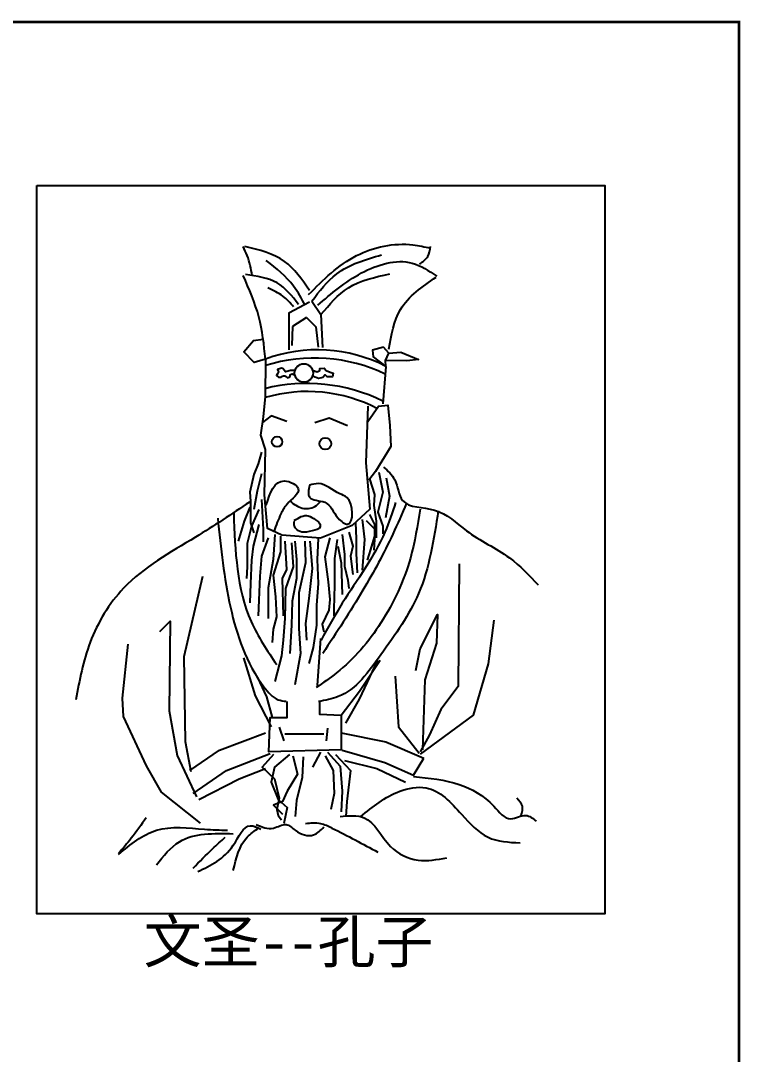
# Model space of a CAD drawing. Header units: millimetres. Extents: x 8114 to 28843, y -5961 to 7687.
# Drawn here: x 24613 to 28843, y 1615 to 7687 of the extents above; entities that cross this region are included whole.
import ezdxf

# ---------------------------------------------------------------- set-up
doc = ezdxf.new("R2010")
doc.units = ezdxf.units.MM
doc.layers.add('PUB_TEXT', color=7, linetype='Continuous', lineweight=0)
doc.layers.add('y', color=3, linetype='Continuous')
doc.layers.add('图层1', color=1, linetype='Continuous')
doc.styles.add('样式 2', font='SimSun.ttf')

msp = doc.modelspace()

# ---------------------------------------------------------------- linework, layer by layer
at = {"color": 3}
msp.add_lwpolyline([(24707.5, 6717.9), (28046.9, 6717.9), (28046.9, 2440), (24707.5, 2440)], close=True, dxfattribs=at)
at = {"layer": 'PUB_TEXT', "const_width": 16.1}
msp.add_lwpolyline([(28835, -5952.5), (8121.7, -5952.5), (8121.7, 7678.8), (28835, 7678.8)], close=True, dxfattribs=at)
at = {"layer": '图层1', "color": 3}
for points in [[(26311.3, 6033.6), (26188.6, 5968.6), (26188.6, 5753.5)], [(26324.7, 6039.2), (26378.3, 5961.3), (26386.4, 5766)], [(26211.2, 5891.1), (26206.1, 5778.5)], [(26293.8, 5943.6), (26211.2, 5891.1)], [(26293.8, 5943.6), (26348.8, 5888.6), (26361.3, 5768.5)], [(26052, 5698.6), (25984.8, 5678.8), (25924.3, 5741.8), (25982.3, 5807.3), (26038.4, 5815)], [(26746.4, 5769.5), (26680.8, 5751.8), (26685.9, 5711.5), (26759, 5656.1), (26756.5, 5691.4), (26776.6, 5734.2), (26746.4, 5769.5)], [(26776.6, 5734.2), (26847.3, 5739.2), (26950.6, 5696.4), (26882.6, 5688.8), (26756.5, 5691.4)], [(26052, 5698.6), (26050.4, 5472.2)], [(26759, 5656.1), (26741.3, 5436.9)], [(26224.1, 5632.5), (26199.1, 5632.5), (26176.7, 5626), (26168.8, 5623.3), (26162.2, 5633.8), (26154.3, 5644.4), (26146.4, 5645.7), (26122.8, 5637.8), (26129.3, 5623.3), (26122.8, 5612.8), (26117.5, 5602.3), (26129.3, 5591.8), (26143.8, 5593.1), (26153, 5598.4), (26157, 5599.7), (26164.9, 5601), (26174.1, 5597), (26182, 5589.2), (26195.1, 5594.4), (26199.1, 5607.6), (26208.3, 5611.5), (26217.5, 5608.9), (26221.4, 5608.9)], [(26329, 5633.7), (26355.7, 5623.4), (26372.1, 5631.6), (26372.1, 5643.9), (26396.7, 5646), (26409, 5631.6), (26431.5, 5621.4), (26450, 5615.2), (26445.9, 5594.8), (26415.1, 5594.8), (26402.8, 5607), (26388.5, 5590.7), (26363.9, 5584.5), (26343.4, 5592.7), (26333.1, 5600.9)], [(26653, 5422.7), (26641.7, 5088.6), (26664.4, 4816.9), (26562.4, 4720.6), (26375.3, 4647), (26148.6, 4664), (26063.6, 4703.6), (26046.6, 4901.8), (26052.3, 5167.9), (26024, 5252.8), (26041, 5360.4), (26052.3, 5479.3)], [(26653, 5332.1), (26715.4, 5422.7), (26772, 5428.4), (26783.4, 5309.5), (26789, 5184.9), (26698.4, 5037.7), (26658.7, 4986.7)], [(26177, 5332.1), (26086.3, 5366.1), (26035.3, 5326.4)], [(26341.3, 5326.4), (26426.3, 5354.7), (26534, 5309.5)], [(26028.4, 5151.8), (26008.9, 5083.4), (25984.4, 5020), (25960, 4917.4), (25964.9, 4863.7), (25964.9, 4736.7), (25984.4, 4678.1)], [(26028.4, 5024.8), (26004, 4922.3), (25984.4, 4814.8)], [(26663.9, 4995.5), (26693.3, 4902.7), (26688.4, 4839.3), (26703, 4746.5), (26703, 4648.8)], [(26717.7, 5034.6), (26742.1, 4917.4), (26712.8, 4800.2), (26742.1, 4717.2), (26742.1, 4673.2)], [(26761.7, 5000.4), (26781.2, 4893), (26756.8, 4766)], [(26028.4, 4873.4), (26038.2, 4697.6), (26038.2, 4624.4)], [(25960, 4829.5), (25925.8, 4746.5), (25891.6, 4629.3)], [(26013.8, 4814.8), (25969.8, 4717.2), (25945.3, 4614.6), (25945.3, 4477.9), (25940.5, 4409.5)], [(26580.8, 4736.7), (26585.7, 4643.9), (26585.7, 4556), (26590.6, 4443.7)], [(26619.9, 4756.2), (26634.6, 4639), (26619.9, 4458.3)], [(26644.4, 4751.3), (26703, 4692.7), (26668.8, 4580.4), (26649.3, 4516.9)], [(26663.9, 4785.5), (26693.3, 4726.9), (26693.3, 4639), (26688.4, 4575.5)], [(26013.8, 4726.9), (25979.6, 4600), (25969.8, 4516.9), (25964.9, 4380.2), (25960, 4267.9)], [(26541.7, 4683), (26566.2, 4600), (26551.5, 4541.4), (26566.2, 4433.9)], [(26067.5, 4648.8), (26028.4, 4541.4), (26018.7, 4424.1), (26013.8, 4282.5), (26008.9, 4189.7)], [(26106.7, 4668.3), (26096.9, 4521.8), (26067.5, 4355.8), (26067.5, 4175.1)], [(26140.9, 4658.6), (26140.9, 4565.8), (26096.9, 4429), (26111.5, 4302.1), (26116.4, 4184.8), (26096.9, 4111.6), (26092, 4033.5)], [(26204.4, 4619.5), (26214.2, 4477.9), (26170.2, 4350.9), (26165.3, 4175.1), (26155.5, 4048.1), (26145.8, 3955.3), (26106.7, 3803.9)], [(26165.3, 4629.3), (26175.1, 4463.2), (26150.7, 4409.5), (26155.5, 4189.7)], [(26224, 4629.3), (26233.8, 4521.8), (26233.8, 4409.5), (26209.3, 4277.6), (26204.4, 4136), (26194.6, 3970)], [(26282.6, 4629.3), (26287.5, 4502.3), (26248.4, 4326.5), (26248.4, 4116.5), (26258.2, 3970), (26224, 3784.4)], [(26312, 4629.3), (26326.6, 4468.1), (26307.1, 4292.3), (26287.5, 4145.8), (26292.4, 4048.1)], [(26360.8, 4643.9), (26356, 4521.8), (26360.8, 4380.2), (26351.1, 4253.2), (26351.1, 4136), (26331.5, 4004.2), (26307.1, 3911.4)], [(26429.3, 4648.8), (26400, 4536.5), (26419.5, 4390), (26429.3, 4287.4), (26424.4, 4223.9), (26385.3, 4140.9), (26395.1, 4096.9)], [(26473.3, 4639), (26458.6, 4526.7), (26458.6, 4370.4), (26453.7, 4228.8), (26453.7, 4189.7)], [(26502.6, 4668.3), (26517.3, 4551.1), (26517.3, 4482.7), (26536.8, 4399.7), (26541.7, 4350.9)], [(26478.2, 4600), (26497.7, 4502.3), (26502.6, 4316.7)], [(27191.4, 4495.6), (27184.6, 3774.7), (27083.5, 3640), (27016.1, 3491.8), (26962.1, 3390.8)], [(25680.9, 4421.5), (25573, 3949.9), (25579.8, 3451.4), (25613.5, 3276.2)], [(26935.1, 3869.1), (26962.1, 3997.1), (27063.3, 4199.2), (27056.5, 4030.7), (26989.1, 3815.2), (26975.6, 3404.2)], [(25431.4, 4098.1), (25492.1, 4158.7), (25485.4, 3633.3), (25532.6, 3370.5), (25647.2, 3128)], [(27393.7, 4165.5), (27360, 3909.5), (27272.3, 3606.3), (26962.1, 3377.3)], [(25242.6, 4024), (25208.9, 3707.4), (25215.6, 3599.6), (25350.5, 3309.9), (25438.2, 3155), (25667.4, 2973.1)], [(26375.5, 4057.7), (26355.2, 3781.5)], [(25923.7, 3943.2), (25991.1, 3720.9), (26085.5, 3539)], [(26496.8, 3606.3), (26604.7, 3747.8), (26726.1, 3929.7)], [(26523.8, 3559.2), (26604.7, 3700.6), (26712.6, 3929.7)], [(26004.6, 3828.6), (26058.5, 3714.1), (26092.2, 3592.9)], [(26813.8, 3835.4), (26834, 3539), (26955.4, 3384)], [(26368.7, 3693.9), (26368.7, 3613.1), (26496.8, 3606.3), (26496.8, 3404.2), (26072, 3390.8), (26078.8, 3592.9), (26179.9, 3592.9), (26179.9, 3687.2)], [(26132.8, 3537), (26159.7, 3456.1)], [(26416, 3530.2), (26409.2, 3456.1)], [(25606.8, 3281), (25782.1, 3402.2), (26051.8, 3503.3)], [(26166.5, 3496.5), (26395.7, 3496.5)], [(26496.9, 3503.3), (26759.9, 3449.4), (26982.4, 3355.1)], [(26503.6, 3402.2), (26753.1, 3328.1), (26921.7, 3254), (26982.4, 3355.1)], [(25627, 3146.2), (25822.6, 3281), (26078.8, 3382)], [(26099, 3375.3), (26031.6, 3301.2), (26105.8, 3233.8), (26132.8, 3119.3), (26119.3, 3051.9), (26126, 3018.2), (26146.3, 2991.3)], [(26193.5, 3375.3), (26105.8, 3301.2), (26085.6, 3213.6), (26126, 3112.5), (26180, 3065.4), (26159.7, 2971.1)], [(26213.7, 3368.5), (26240.7, 3260.8), (26180, 3159.7), (26153, 3099.1), (26099, 3078.9), (26153, 3025)], [(26274.4, 3361.8), (26267.6, 3240.5), (26233.9, 3105.8), (26227.2, 3011.5)], [(26375.5, 3388.8), (26328.3, 3301.2)], [(26402.5, 3368.5), (26449.7, 3281), (26456.4, 3146.2), (26436.2, 3051.9)], [(26416, 3388.8), (26490.2, 3307.9), (26503.6, 3159.7), (26496.9, 3038.4)], [(26463.2, 3375.3), (26550.8, 3281), (26530.6, 3099.1), (26523.9, 3011.5)], [(26517.1, 3341.6), (26705.9, 3294.4), (26874.5, 3213.6)], [(25660.7, 3112.5), (25896.8, 3233.8), (26051.8, 3294.4)]]:
    msp.add_lwpolyline(points, dxfattribs=at)
for centre, radius in [((26277.4, 5617.2), 54.1), ((26120.3, 5213.2), 30.5), ((26403.7, 5201.9), 34.5)]:
    msp.add_circle(centre, radius, dxfattribs=at)
for centre, radius, start, end in [((26357.1, 4872), 881.1, 62.86296, 110.26059), ((26340.2, 4735.7), 969, 64.55987, 107.24753), ((26295.2, 4545.5), 1010.3, 63.79823, 104.17351), ((26300.3, 4627.9), 880.5, 62.18799, 106.48822)]:
    msp.add_arc(centre, radius, start, end, dxfattribs=at)
for points in [[(26305.2, 6078.1), (26587.7, 6306.8), (26918.9, 6370), (27021.2, 6350.5)], [(25974.1, 6190), (25944.9, 6306.8), (25920.5, 6360.3)], [(26310.1, 6102.4), (26164, 6272.7), (25930.3, 6360.3)], [(26957.8, 6258.1), (27006.5, 6301.9), (27021.2, 6360.3)], [(26285.8, 6014.8), (26217.6, 6126.7), (26056.9, 6277.6)], [(26324.7, 6039.2), (26470.8, 6199.7), (26733.8, 6311.6)], [(26358.8, 6014.8), (26616.9, 6204.6), (26914, 6263), (27060.1, 6185.1)], [(26246.8, 6019.7), (26120.2, 6146.2), (25935.1, 6194.8)], [(26378.3, 5961.3), (26539, 6117), (26782.5, 6199.7)], [(26052, 5698.6), (26013, 5946.7), (25920.5, 6190)], [(26777.6, 5757), (26845.8, 5990.5), (27055.2, 6180.2)], [(26217.6, 6005.1), (26154.3, 6068.3), (26066.6, 6117)], [(26745.9, 5064.7), (26811.5, 4989.8), (26858.3, 4868.1), (27045.7, 4811.9), (27233.2, 4690.2), (27486.2, 4531), (27654.9, 4371.9)], [(26056.4, 4840.6), (26163.3, 4983), (26244.8, 4937.2), (26178.6, 4845.7), (26142.9, 4789.7), (26102.2, 4688)], [(26310.9, 4957.6), (26361.9, 4967.7), (26489.1, 4906.7), (26529.9, 4886.3), (26535, 4728.7), (26479, 4764.3), (26399.9, 4857.7), (26311.5, 4886.8), (26310.9, 4957.6)], [(25958.7, 4858.7), (25640.1, 4652.7), (25218.4, 4353.2), (25021.6, 4034.9), (24937.3, 3697.8)], [(26197.1, 4863.7), (26267.2, 4823.9), (26342.1, 4833.3), (26374.8, 4861.3)], [(26961.3, 4817.7), (26903.5, 4529), (26730.1, 4148.9), (26470, 3855.3), (26349.6, 3768.7)], [(27067.3, 4808.1), (26951.7, 4322.1), (26730.1, 3961.2), (26479.6, 3715.8), (26364, 3686.9)], [(26816.8, 4856.2), (26754.2, 4683), (26503.7, 4264.4), (26378.5, 4047.8)], [(26881.2, 4852.6), (26800.3, 4670.7), (26625, 4340.6), (26388.9, 3970.1)], [(25771.3, 4765.1), (25846.3, 4240.8), (26043.1, 3772.7), (26127.4, 3697.8), (26174.3, 3688.5)], [(25865, 4793.2), (25968.1, 4156.6), (26118, 3903.8)], [(26220.4, 4751.2), (26302.4, 4778.5), (26346.7, 4754.7), (26367.2, 4737.6), (26374.1, 4713.7), (26326.3, 4689.8), (26264.8, 4683), (26230.6, 4703.5), (26220.4, 4723.9), (26220.4, 4744.4)], [(26921.7, 3247.3), (27191.4, 3200.1), (27393.7, 3072.1), (27494.9, 2998), (27582.5, 3018.2), (27643.2, 2984.6)], [(26611.5, 3011.5), (26840.8, 3159.7), (26995.9, 3179.9), (27204.9, 3025), (27360, 2890.2), (27548.8, 2856.6)], [(27555.6, 3018.2), (27562.3, 3072.1), (27528.6, 3119.3)], [(25350.6, 3004.8), (25262.9, 2883.5), (25188.7, 2795.9)], [(26287.9, 2971.1), (26375.5, 2971.1), (26442.9, 2944.1), (26712.7, 2802.7)], [(26490.2, 3011.5), (26631.8, 3004.8), (26786.8, 2836.3), (26948.7, 2755.5), (27117.3, 2769)], [(25188.7, 2789.2), (25411.2, 2930.7), (25694.5, 2937.4), (25829.3, 2930.7)], [(25411.2, 2728.6), (25546.1, 2863.3), (25863, 2910.4)], [(25654, 2688.1), (25863, 2843.1), (25964.2, 2957.6), (26024.9, 2937.4)], [(25863, 2694.9), (25944, 2890.2), (26011.4, 2944.1)], [(25997.9, 2964.3), (26099, 2944.1), (26173.2, 2964.3), (26227.2, 2930.7), (26335.1, 2903.7), (26395.7, 2950.9)], [(25627, 2708.3), (25741.7, 2822.9), (25815.8, 2890.2)]]:
    msp.add_spline(points, degree=3, dxfattribs=at)

# ---------------------------------------------------------------- texts
at = {"layer": 'y', "insert": (25335.7, 2402), "char_height": 250, "attachment_point": 1, "style": '样式 2'}
msp.add_mtext('{\\f宋体|b0|i0|c134|p54;文圣--孔子}', dxfattribs=at)

doc.saveas('drawing.dxf')
